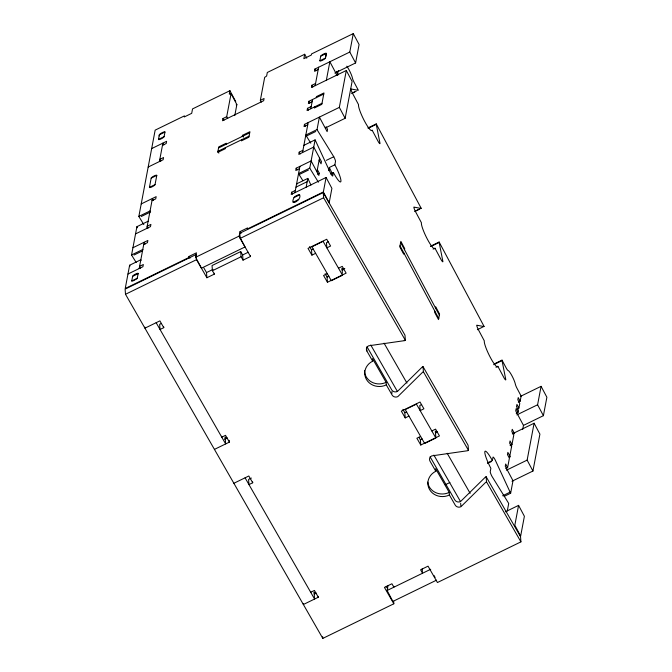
<?xml version="1.0" encoding="UTF-8"?>
<svg xmlns="http://www.w3.org/2000/svg" width="672" height="672" viewBox="0 0 672 672"><rect width="100%" height="100%" fill="white"/><g stroke="black" fill="none" stroke-linecap="round" stroke-linejoin="round"><path stroke-width="1.01" d="M141.12 260.299A4.242 0.697 64 0 0 140.843 259.762L129.629 265.222L125.227 288.523L188.773 257.561L188.983 256.452L196.459 252.815L195.611 257.292L201.424 268.204L245.036 246.952L239.224 236.04L240.072 231.563L247.548 227.917L247.338 229.026L323.35 191.99L326.088 177.475L291.203 194.477L291.623 192.259L295.361 190.436M136.172 262.483L132.132 255.94A4.217 0.689 64 0 1 131.569 254.948L136.912 226.691L148.126 221.222A4.242 0.697 64 0 1 148.26 221.491M143.825 224.54L139.415 217.409A4.217 0.689 64 0 1 138.852 216.409L155.156 130.133L184.439 115.87L184.229 116.978L191.705 113.333L192.536 108.906L229.925 90.695L235.729 101.598M159.146 135.937L159.365 134.786A3.158 0.672 -28 0 1 162.33 132.586A3.158 0.672 -28 0 1 164.976 132.048L164.102 136.66A3.158 0.672 -28 0 1 161.146 138.86A3.158 0.672 -28 0 1 158.491 139.398L159.365 134.786L164.976 132.048M131.746 280.972L132.644 276.226A3.158 0.672 -28 0 1 135.601 274.025A3.158 0.672 -28 0 1 138.247 273.496L137.096 278.603L133.4 280.753L131.746 280.972L137.348 278.242M149.436 187.354L151.175 178.13A3.158 0.672 -28 0 1 154.132 175.938A3.158 0.672 -28 0 1 156.786 175.4L155.039 184.624A3.158 0.672 -28 0 1 152.082 186.824A3.158 0.672 -28 0 1 149.436 187.354L155.039 184.624M139.18 268.548L144.144 242.273L145.118 244.087M146.765 228.438L152.426 198.458L153.392 200.281M159.398 161.566L162.884 143.119L163.85 144.934M229.925 90.695L229.295 94.013A2.108 0.445 -28 0 0 231.059 93.652L226.699 116.71L222.961 118.532L222.541 120.75L263.668 100.716L264.079 98.498L260.341 100.321L261.316 102.136M225.406 147.664L225.196 148.764L217.72 152.41L218.761 146.874L226.237 143.228L226.027 144.337M234.78 115.592L236.863 104.563L231.059 93.652M241.601 139.768L241.391 140.876L248.867 137.231L249.917 131.695L242.441 135.341L242.231 136.45M260.341 100.321L264.701 77.263A2.108 0.445 -28 0 0 266.675 75.793L267.305 72.475L304.685 54.264L306.776 58.187M304.685 54.264L303.845 58.691L311.321 55.045L311.531 53.936L353.279 33.6L359.083 44.512L355.597 62.958L334.858 73.063M317.344 169.604L319.284 173.242L318.864 175.459L311.119 160.91L296.167 168.202L295.747 170.411L299.485 168.588M302.938 150.326L299.2 152.149L298.78 154.367L313.732 147.076L321.476 161.624L321.056 163.834L319.124 160.196M315.571 83.462L311.833 85.277L311.413 87.494L346.307 70.493L339.335 107.386L304.441 124.387L304.03 126.605L307.768 124.782M311.212 106.52L307.474 108.343L307.062 110.552L322.014 103.27M323.753 94.046L308.801 101.329L308.381 103.547L312.119 101.724M353.279 33.6L349.793 52.046L314.899 69.048L314.479 71.257L318.217 69.443M294.008 197.602C288.926 207.799 302.24 199.534 299.611 194.863A3.158 0.672 -28 0 0 296.965 195.401A3.158 0.672 -28 0 0 294.008 197.602L299.611 194.863M294.941 192.654L299.905 166.379M302.518 152.544L308.179 122.564M310.8 108.73L312.539 99.506M315.151 85.672L318.637 67.225M319.855 60.766L320.729 56.154A3.158 0.672 -28 0 1 323.694 53.962A3.158 0.672 -28 0 1 326.34 53.424L325.466 58.036A3.158 0.672 -28 0 1 322.51 60.236A3.158 0.672 -28 0 1 319.855 60.766L325.466 58.036M314.538 106.907L314.328 108.016L321.804 104.37L323.963 92.938L316.487 96.583L316.277 97.684M325.609 57.271L326.34 53.424L320.729 56.154M306.155 187.186L307.81 178.399L296.596 183.868A4.242 0.697 64 0 1 296.873 184.405M318.402 182.196L310.321 169.117A4.217 0.689 64 0 1 309.758 168.126L315.092 139.86L303.878 145.328A4.242 0.697 64 0 1 304.021 145.597M330.599 173.905L333.404 172.544A14.75 2.411 64 0 0 340.914 181.39A14.75 2.411 64 0 0 334.866 164.791L335.496 161.473A4.217 0.689 64 0 0 333.766 156.727L317.596 130.586A4.217 0.689 64 0 1 317.033 129.587L319.393 117.104L327.138 131.645L327.558 129.436L326.105 126.706M326.365 80.212L329.851 61.765L337.117 75.398M316.924 171.822L319.544 157.987M337.806 75.197L338.016 74.096L336.563 71.366M338.68 70.585L338.402 72.064L337.915 71.156M328.667 170.663L329.02 168.815M325.34 127.949L345.139 118.297L352.111 81.404L346.307 70.493M403.88 253.042L403.67 254.15L399.798 246.876L400.848 241.34L404.72 248.615L404.51 249.724M434.86 311.228L434.65 312.329L438.522 319.603L439.572 314.068L435.7 306.802L435.49 307.902M436.523 580.163L392.91 601.415L387.097 590.503L387.946 586.026L386.081 586.933M505.747 468.527L507.612 467.62L509.393 458.212L507.452 454.574L507.872 452.357L510.292 456.901M509.603 457.103L511.762 445.67M510.098 445.469L511.972 444.562L513.752 435.154L511.812 431.516L512.232 429.299L514.651 433.843M516.205 413.188L518.07 412.28L518.456 410.248L516.516 406.61L516.936 404.401L518.893 408.072L517.02 408.979M518.893 408.072L519.767 403.46L517.81 399.79L518.23 397.572L520.162 401.209L518.297 402.116M520.162 401.209L521.136 396.043L517.054 388.374A4.217 0.689 64 0 1 515.365 384.208A8.434 1.378 64 0 0 511.997 375.875A8.434 1.378 64 0 0 508.066 370.49A4.217 0.689 64 0 1 506.1 367.802L502.018 360.133L494.542 363.779M507.284 510.997L508.704 503.504A4.217 0.689 64 0 0 508.141 502.505L491.971 476.364A4.217 0.689 64 0 1 490.241 471.618L490.871 468.3A14.75 2.411 64 0 1 484.831 451.702A14.75 2.411 64 0 1 492.332 460.555L487.662 462.832M504.101 496.415L510.644 493.231L513.005 480.74L505.26 466.192L505.68 463.982L507.612 467.62M522.69 429.5L523.463 425.401L515.718 410.852L516.138 408.643L518.07 412.28M518.582 505.369L514.836 525.202L520.64 536.113L524.387 516.281L518.582 505.369L505.378 511.804M512.005 481.228L532.938 471.03L527.134 460.118L534.106 423.226L512.299 433.852M523.463 425.401L543.396 415.682L537.592 404.779L541.078 386.333L520.666 396.27M532.938 471.03L539.91 434.129L534.106 423.226M543.396 415.682L546.882 397.236L541.078 386.333M333.404 172.544L332.707 176.005A4.217 0.689 64 0 1 330.632 173.334L315.638 140.952A4.242 0.697 64 0 0 315.092 139.868M492.332 460.555L493.03 457.094A4.217 0.689 64 0 1 495.104 459.757L510.098 492.139A4.242 0.697 64 0 0 510.644 493.231M158.491 139.398L164.102 136.66M151.67 148.588L166.622 141.296L166.202 143.514L162.464 145.337M336.143 75.004L338.016 74.096M148.184 167.034L163.136 159.743L163.556 157.534L159.818 159.356L160.784 161.171M151.175 178.13L156.786 175.4M218.526 147.991L249.682 132.812M249.052 136.139L217.896 151.318L218.87 153.132M352.657 92.862L354.53 91.955M351.582 93.484L356.252 91.207M141.212 203.927L156.164 196.636L155.744 198.853L152.006 200.676M138.852 216.409L150.066 210.949A4.217 0.689 64 0 0 150.209 211.21M317.033 129.587L305.819 135.055A4.217 0.689 64 0 0 306.382 136.046L310.792 143.178M141.28 216.493L150.629 211.94M306.382 136.046L315.731 131.494M135.551 233.898L150.503 226.615L150.914 224.398L147.176 226.22L148.151 228.043M367.828 127.991L376.236 123.892L421.159 208.253A4.217 0.689 64 0 1 421.016 208.421L413.876 207.085A4.217 0.689 64 0 0 415.607 211.823L421.411 222.734A14.75 2.411 64 0 0 427.459 239.341A14.75 2.411 64 0 0 434.969 248.195L441.134 259.745A4.217 0.689 64 0 0 442.924 261.626L439.152 242.483A4.217 0.689 64 0 1 439.127 242.012L430.718 246.112M368.785 127.999L376.261 124.362A4.217 0.689 64 0 1 376.236 123.892M132.93 247.733L147.882 240.45L147.47 242.668L143.732 244.482M131.569 254.948L142.783 249.488A4.217 0.689 64 0 0 142.926 249.749M309.758 168.126L298.544 173.594A4.217 0.689 64 0 0 299.107 174.586L302.879 180.684M326.29 160.373L333.766 156.727M134.005 255.032L142.414 250.933M299.107 174.586L308.448 170.033M334.866 164.791L329.263 167.521A14.75 2.411 64 0 1 332.396 174.048M317.411 174.157L319.284 173.242M295.982 187.127L307.196 181.667M127.966 274.008L142.918 266.725L143.338 264.508L139.6 266.33L140.566 268.153M132.619 276.36L138.222 273.63M293.135 202.213L298.738 199.475M404.216 340.67A4.217 3.83 -4.5 0 0 405.359 340.292L404.972 335.143L323.24 192.578L239.753 233.26L240.148 238.417L250.505 256.494L243.029 260.14L241.088 256.754L240.702 251.588L212.041 265.549L212.428 270.715L214.368 274.1L206.9 277.746L196.535 259.669L196.4 257.947M195.611 257.292L239.224 236.04M393.632 601.205L393.826 603.792L322.804 638.4L125.504 294.277L196.535 259.669M240.148 238.417L323.627 197.744L323.24 192.578M206.9 277.746L206.506 272.58L213.049 269.396M243.029 260.14L242.642 254.974L248.245 252.244M212.428 270.715L241.088 256.754M315.647 253.327L311.909 255.142L311.514 249.984L313.387 249.068M328.339 241.786L326.466 242.693L326.861 247.859L330.599 246.036L326.71 239.257L308.02 248.371L311.909 255.142M161.515 323.408L159.65 324.316L160.037 329.482L163.775 327.659L163.708 326.802M414.616 211.445L421.159 208.253M415.405 211.151L419.143 209.328M327.298 273.655L323.56 275.478L327.449 282.257L346.139 273.151L342.258 266.372L338.52 268.195M327.449 282.257L327.062 277.091L328.927 276.184M342.014 269.808L344.812 268.439M430.744 246.582L439.152 242.483M433.096 249.102L434.969 248.195M224.33 439.219L227.136 437.85M214.435 449.392L229.396 442.109L229.261 440.387M477.364 329.725L484.05 326.374L439.127 242.012M233.864 483.277L248.825 475.994L252.706 482.773L248.968 484.596L248.581 479.43L251.387 478.069M493.626 364.703L502.043 360.604A4.217 0.689 64 0 1 502.018 360.133M495.986 367.223L497.86 366.316L504.025 377.866A4.217 0.689 64 0 0 505.814 379.756L502.043 360.604M408.962 416.094L405.224 417.917L404.838 412.751L406.703 411.835M421.655 404.552L419.79 405.46L420.176 410.626L423.914 408.803L420.034 402.024L401.335 411.138L405.224 417.917M420.622 436.422L416.884 438.245L420.773 445.024L439.463 435.918L435.574 429.139L431.836 430.962M420.773 445.024L420.378 439.858L422.243 438.95M435.33 432.575L437.203 431.668M516.844 414.884L537.592 404.779M487.628 463.403L491.366 461.58M445.259 484.772L449.904 482.504M506.386 470.224L527.134 460.118M502.622 495.785L510.098 492.139M314.194 593.88L316.067 592.973M318.259 596.366L318.326 597.223L303.374 604.506L303.299 603.481M387.097 590.503L430.71 569.26M430.08 456.775L454.852 499.985A4.217 3.847 -4.3 0 0 460.53 501.556L485.142 477.355A4.217 3.839 -4.6 0 1 486.133 476.7L520.531 536.701L520.926 541.867L437.438 582.54L428.047 566.16L420.571 569.806L422.512 573.191L422.184 568.89M404.216 340.687L368.659 345.794A4.217 3.847 -4.4 0 0 366.862 351.011L372.691 361.175A14.75 13.457 -4.3 0 0 366.408 379.411A14.75 13.457 -4.3 0 0 386.299 384.896L392.129 395.06A4.217 3.847 -4.4 0 0 397.807 396.631L422.419 372.431A4.217 3.847 -4.1 0 1 423.402 371.759L423.016 366.601A4.217 3.847 -4.1 0 0 422.016 367.256L397.412 391.465A4.217 3.847 -4.3 0 1 391.734 389.903L366.962 346.693M423.016 366.601L468.09 445.225L468.485 450.391A4.217 3.839 -4.4 0 1 467.334 450.769L431.777 455.885A4.217 3.847 -4.1 0 0 429.979 461.093L435.809 471.265A14.75 13.457 -4.3 0 0 429.526 489.502A14.75 13.457 -4.3 0 0 449.408 494.987L455.238 505.151A4.217 3.847 -4.3 0 0 460.925 506.722L485.528 482.513A4.217 3.839 -4.6 0 1 486.528 481.858L486.133 476.692M323.627 197.744L405.367 340.309M423.402 371.767L468.485 450.391M486.52 481.858L520.926 541.867M342.997 270.052L342.023 268.363L342.401 273.277M436.321 432.818L435.347 431.13L435.792 437.027M384.048 343.148L406.955 383.099M447.191 453.281L470.148 493.324M370.751 344.98L397.303 391.289M433.885 455.104L460.496 501.522M309.574 246.59L311.514 249.984M325.114 273.706L327.062 277.091M402.889 409.357L404.838 412.751M418.925 437.321L420.378 439.858M386.299 384.896L386.098 382.318L372.498 358.596L372.691 361.175M449.408 494.987L449.215 492.4L435.616 468.678L435.809 471.265M240.702 251.588L242.642 254.974M203.918 268.061L206.506 272.58M386.392 586.337L387.803 588.798M393.826 603.792L384.434 587.412L391.91 583.766L393.851 587.152L393.792 586.295M163.775 327.659L159.886 320.88L144.934 328.163L144.858 327.138M229.396 442.109L225.506 435.33L221.768 437.153L221.701 436.288M318.326 597.223L314.437 590.444L310.699 592.267L310.632 591.41M226.103 438.732L225.128 437.035L225.649 443.923L156.148 322.703M315.034 593.855L314.068 592.158L314.588 599.046L245.078 477.817M349.793 52.046L355.597 62.958M339.335 107.386L345.139 118.297M314.899 69.048L315.865 70.862M511.972 444.562L510.031 440.924L509.62 443.134L511.552 446.771M400.638 242.449L439.362 315.176M400.008 245.767L438.732 318.494M311.833 85.277L312.799 87.1M308.801 101.329L309.767 103.144M307.474 108.343L308.448 110.158M304.441 124.387L305.416 126.21M326.088 177.475L331.901 188.378L329.154 202.902L323.35 191.99M299.2 152.149L300.166 153.972M296.167 168.202L297.133 170.016M291.623 192.259L292.589 194.074M242.441 135.341L243.407 137.155M226.699 116.71L227.665 118.532M222.961 118.532L223.927 120.355M434.104 575.618L435.07 577.441M240.072 231.563L241.038 233.377M188.983 256.452L189.949 258.275M310.951 185.094L308.356 179.491A4.242 0.697 64 0 0 307.81 178.399M376.261 124.362L380.033 143.506A4.217 0.689 64 0 1 378.244 141.624L372.078 130.066A14.75 2.411 64 0 1 364.568 121.212A14.75 2.411 64 0 1 358.52 104.614L352.716 93.702A4.217 0.689 64 0 1 350.986 88.964L358.126 90.3A4.2 0.689 64 0 0 358.268 90.132L354.186 82.463A4.217 0.689 64 0 1 352.498 78.296A8.434 1.378 64 0 0 346.811 66.175M460.664 503.278L460.858 505.856M391.868 391.625L391.994 393.347M366.61 347.567L366.668 348.424M366.736 349.289L366.87 351.011M322.669 636.678L322.804 638.4M250.446 255.637L250.505 256.494M252.647 481.916L252.706 482.773M214.309 273.244L214.368 274.1M196.274 256.225L196.14 254.503L125.118 289.111L125.504 294.277M236.863 104.563A2.108 0.445 -28 0 1 236.183 104.857M484.05 326.374A4.217 0.689 64 0 1 483.907 326.542L476.767 325.206A4.217 0.689 64 0 0 478.498 329.952L484.302 340.855A14.75 2.411 64 0 0 490.35 357.462A14.75 2.411 64 0 0 497.86 366.316M129.629 265.222A4.242 0.697 64 0 1 130.04 266.036M136.912 226.691A4.242 0.697 64 0 1 137.458 227.774M386.106 382.318A14.75 13.465 -4.3 0 1 364.552 370.667M449.215 492.4A14.75 13.457 -4.4 0 1 427.745 482.101M323.114 241.357L311.9 246.817L331.33 280.711L342.544 275.243L323.114 241.357M416.438 404.124L405.224 409.584L424.654 443.478L435.868 438.01L416.438 404.124"/></g></svg>
